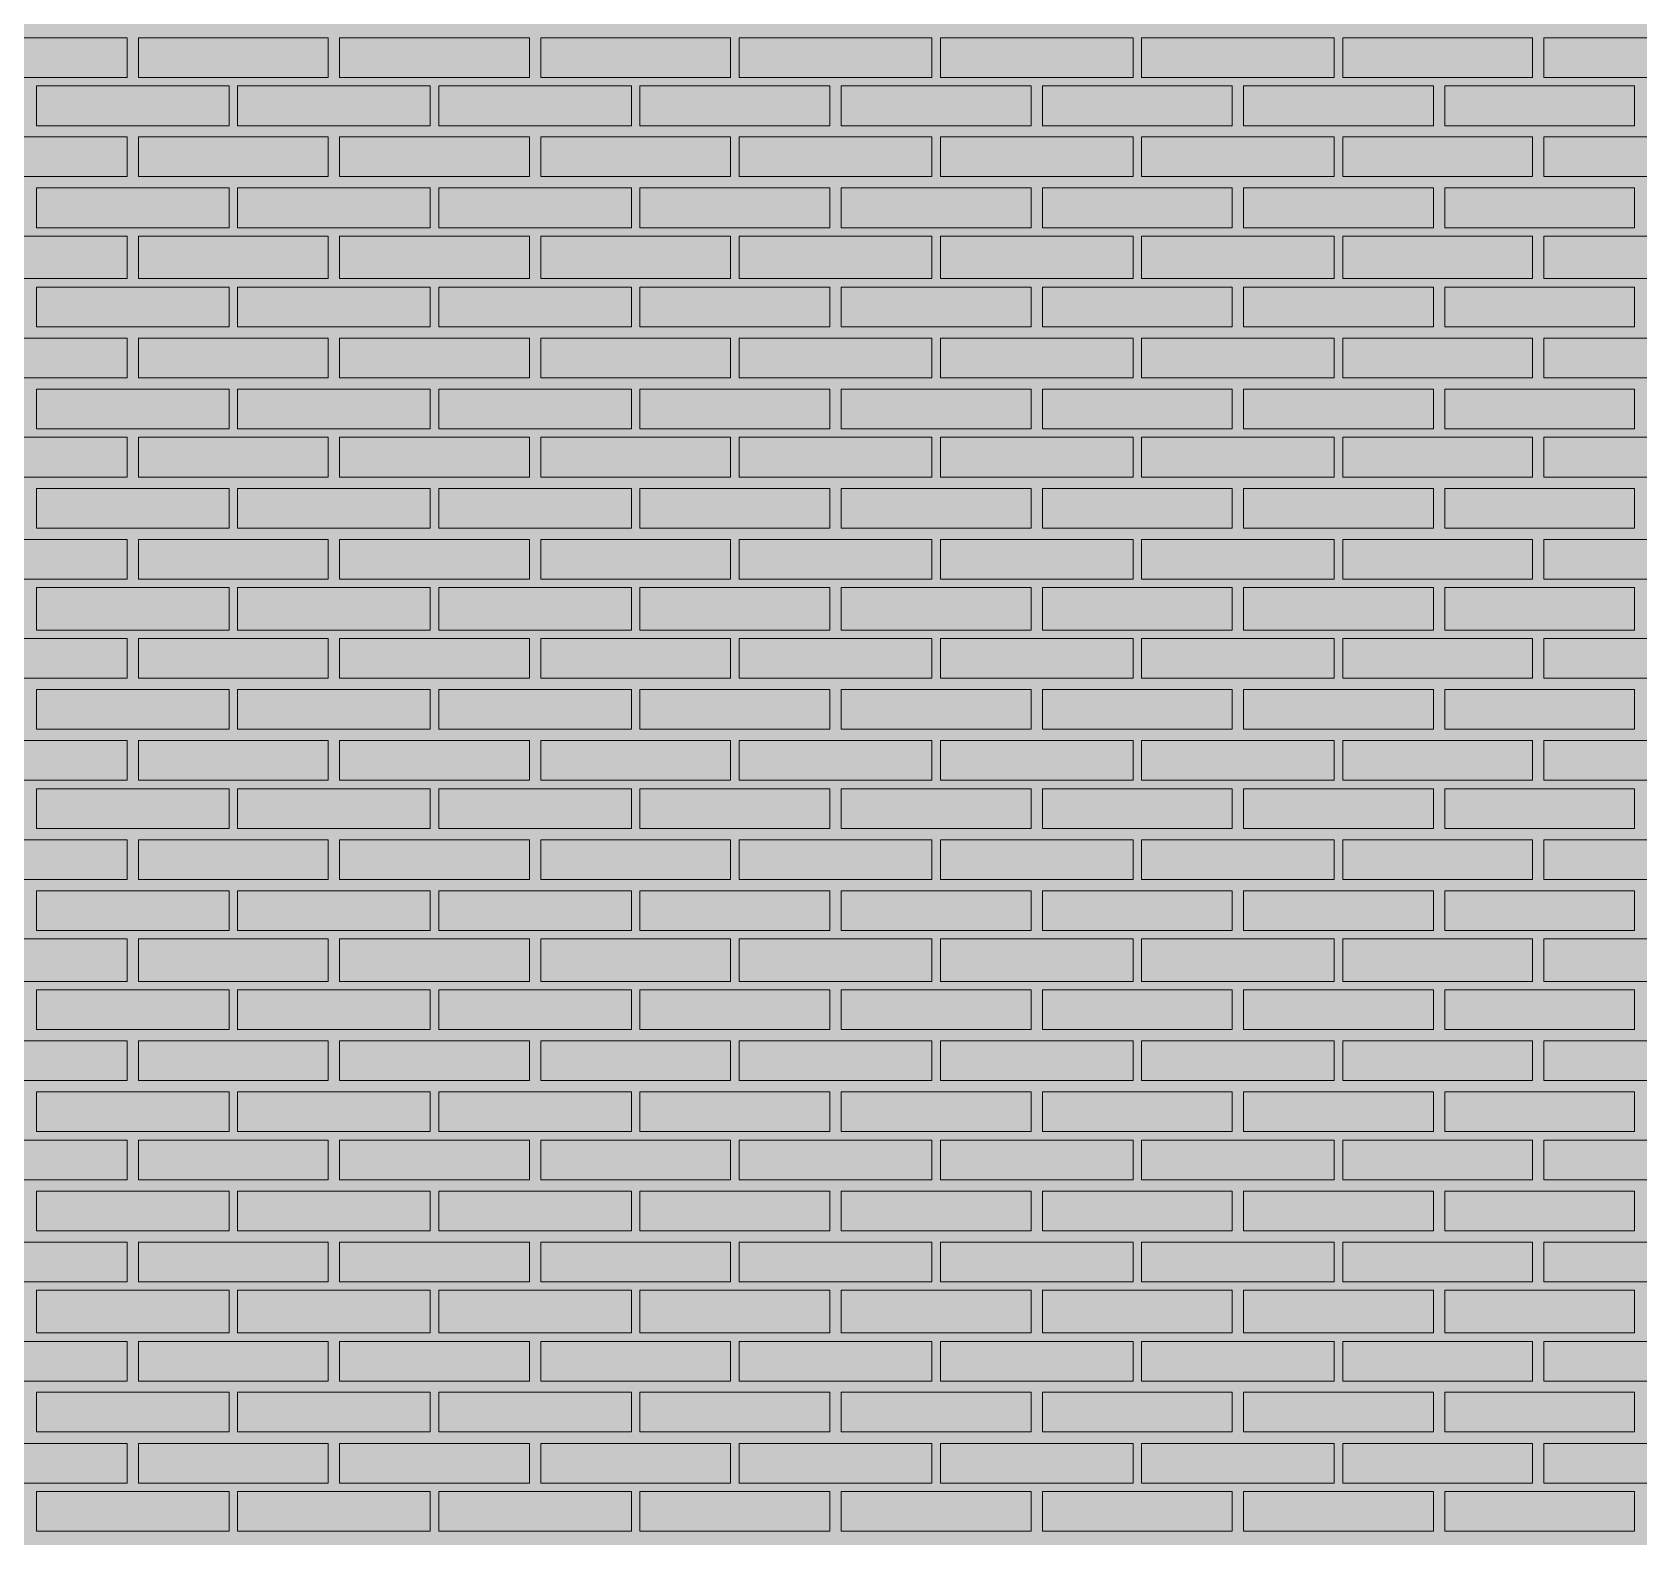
# Model space of a CAD drawing. Header units: millimetres. Extents: x -28928 to 100580, y -22867 to 36490.
# Drawn here: x 24754 to 27153, y -2513 to -267 of the extents above; entities that cross this region are included whole.
import ezdxf

# ---------------------------------------------------------------- set-up
doc = ezdxf.new("R2010")
doc.units = ezdxf.units.MM
doc.layers.add('PDF _Геометрия', color=7, linetype='Continuous', true_color=0x8f8e8d)
doc.layers.add('PDF _Сплошная заливка', color=7, linetype='Continuous', true_color=0xffffff)

msp = doc.modelspace()

# ---------------------------------------------------------------- hatches: boundary and pattern name
at = {"layer": 'PDF _Сплошная заливка', "true_color": 0xdcd6cf, "transparency": 33554559}
msp.add_hatch(color=254, dxfattribs=at).paths.add_polyline_path([(29465.3, 1544.1), (29486.4, 1544.1), (29486.4, 9028.4), (4952.2, 9028.4), (4952.2, -4713.2), (29465.3, -4713.2)])

# ---------------------------------------------------------------- linework, layer by layer
at = {"layer": 'PDF _Геометрия', "lineweight": 9}
for points in [[(24896.1, -275.1), (24896.1, -334.3), (24612.6, -334.3), (24612.6, -275.1)], [(25196.4, -275.1), (25196.4, -334.3), (24913, -334.3), (24913, -275.1)], [(25496.8, -275.1), (25496.8, -334.3), (25213.4, -334.3), (25213.4, -275.1)], [(25797.2, -275.1), (25797.2, -334.3), (25513.7, -334.3), (25513.7, -275.1)], [(26097.6, -275.1), (26097.6, -334.3), (25809.9, -334.3), (25809.9, -275.1)], [(26398, -275.1), (26398, -334.3), (26110.3, -334.3), (26110.3, -275.1)], [(26698.4, -275.1), (26698.4, -334.3), (26410.7, -334.3), (26410.7, -275.1)], [(26994.5, -275.1), (26994.5, -334.3), (26711.1, -334.3), (26711.1, -275.1)], [(27294.9, -275.1), (27294.9, -334.3), (27011.4, -334.3), (27011.4, -275.1)], [(25048.4, -406.3), (24904.5, -406.3), (24760.7, -406.3), (24760.7, -347), (24904.5, -347), (25048.4, -347)], [(25348.7, -406.3), (25204.9, -406.3), (25061.1, -406.3), (25061.1, -347), (25204.9, -347), (25348.7, -347)], [(25649.1, -406.3), (25505.3, -406.3), (25361.4, -406.3), (25361.4, -347), (25505.3, -347), (25649.1, -347)], [(25945.3, -406.3), (25805.7, -406.3), (25661.8, -406.3), (25661.8, -347), (25805.7, -347), (25945.3, -347)], [(26245.7, -406.3), (26106.1, -406.3), (25962.2, -406.3), (25962.2, -347), (26106.1, -347), (26245.7, -347)], [(26546.1, -406.3), (26402.2, -406.3), (26262.6, -406.3), (26262.6, -347), (26402.2, -347), (26546.1, -347)], [(26846.4, -406.3), (26702.6, -406.3), (26563, -406.3), (26563, -347), (26702.6, -347), (26846.4, -347)], [(27146.8, -406.3), (27003, -406.3), (26863.4, -406.3), (26863.4, -347), (27003, -347), (27146.8, -347)], [(24896.1, -423.2), (24896.1, -482.4), (24612.6, -482.4), (24612.6, -423.2)], [(25196.4, -423.2), (25196.4, -482.4), (24913, -482.4), (24913, -423.2)], [(25496.8, -423.2), (25496.8, -482.4), (25213.4, -482.4), (25213.4, -423.2)], [(25797.2, -423.2), (25797.2, -482.4), (25513.7, -482.4), (25513.7, -423.2)], [(26097.6, -423.2), (26097.6, -482.4), (25809.9, -482.4), (25809.9, -423.2)], [(26398, -423.2), (26398, -482.4), (26110.3, -482.4), (26110.3, -423.2)], [(26698.4, -423.2), (26698.4, -482.4), (26410.7, -482.4), (26410.7, -423.2)], [(26994.5, -423.2), (26994.5, -482.4), (26711.1, -482.4), (26711.1, -423.2)], [(27294.9, -423.2), (27294.9, -482.4), (27011.4, -482.4), (27011.4, -423.2)], [(25048.4, -558.6), (24904.5, -558.6), (24760.7, -558.6), (24760.7, -499.3), (24904.5, -499.3), (25048.4, -499.3)], [(25348.7, -558.6), (25204.9, -558.6), (25061.1, -558.6), (25061.1, -499.3), (25204.9, -499.3), (25348.7, -499.3)], [(25649.1, -558.6), (25505.3, -558.6), (25361.4, -558.6), (25361.4, -499.3), (25505.3, -499.3), (25649.1, -499.3)], [(25945.3, -558.6), (25805.7, -558.6), (25661.8, -558.6), (25661.8, -499.3), (25805.7, -499.3), (25945.3, -499.3)], [(26245.7, -558.6), (26106.1, -558.6), (25962.2, -558.6), (25962.2, -499.3), (26106.1, -499.3), (26245.7, -499.3)], [(26546.1, -558.6), (26402.2, -558.6), (26262.6, -558.6), (26262.6, -499.3), (26402.2, -499.3), (26546.1, -499.3)], [(26846.4, -558.6), (26702.6, -558.6), (26563, -558.6), (26563, -499.3), (26702.6, -499.3), (26846.4, -499.3)], [(27146.8, -558.6), (27003, -558.6), (26863.4, -558.6), (26863.4, -499.3), (27003, -499.3), (27146.8, -499.3)], [(24896.1, -571.3), (24896.1, -634.7), (24612.6, -634.7), (24612.6, -571.3)], [(25196.4, -571.3), (25196.4, -634.7), (24913, -634.7), (24913, -571.3)], [(25496.8, -571.3), (25496.8, -634.7), (25213.4, -634.7), (25213.4, -571.3)], [(25797.2, -571.3), (25797.2, -634.7), (25513.7, -634.7), (25513.7, -571.3)], [(26097.6, -571.3), (26097.6, -634.7), (25809.9, -634.7), (25809.9, -571.3)], [(26398, -571.3), (26398, -634.7), (26110.3, -634.7), (26110.3, -571.3)], [(26698.4, -571.3), (26698.4, -634.7), (26410.7, -634.7), (26410.7, -571.3)], [(26994.5, -571.3), (26994.5, -634.7), (26711.1, -634.7), (26711.1, -571.3)], [(27294.9, -571.3), (27294.9, -634.7), (27011.4, -634.7), (27011.4, -571.3)], [(25048.4, -706.6), (24904.5, -706.6), (24760.7, -706.6), (24760.7, -647.4), (24904.5, -647.4), (25048.4, -647.4)], [(25348.7, -706.6), (25204.9, -706.6), (25061.1, -706.6), (25061.1, -647.4), (25204.9, -647.4), (25348.7, -647.4)], [(25649.1, -706.6), (25505.3, -706.6), (25361.4, -706.6), (25361.4, -647.4), (25505.3, -647.4), (25649.1, -647.4)], [(25945.3, -706.6), (25805.7, -706.6), (25661.8, -706.6), (25661.8, -647.4), (25805.7, -647.4), (25945.3, -647.4)], [(26245.7, -706.6), (26106.1, -706.6), (25962.2, -706.6), (25962.2, -647.4), (26106.1, -647.4), (26245.7, -647.4)], [(26546.1, -706.6), (26402.2, -706.6), (26262.6, -706.6), (26262.6, -647.4), (26402.2, -647.4), (26546.1, -647.4)], [(26846.4, -706.6), (26702.6, -706.6), (26563, -706.6), (26563, -647.4), (26702.6, -647.4), (26846.4, -647.4)], [(27146.8, -706.6), (27003, -706.6), (26863.4, -706.6), (26863.4, -647.4), (27003, -647.4), (27146.8, -647.4)], [(24896.1, -723.6), (24896.1, -782.8), (24612.6, -782.8), (24612.6, -723.6)], [(25196.4, -723.6), (25196.4, -782.8), (24913, -782.8), (24913, -723.6)], [(25496.8, -723.6), (25496.8, -782.8), (25213.4, -782.8), (25213.4, -723.6)], [(25797.2, -723.6), (25797.2, -782.8), (25513.7, -782.8), (25513.7, -723.6)], [(26097.6, -723.6), (26097.6, -782.8), (25809.9, -782.8), (25809.9, -723.6)], [(26398, -723.6), (26398, -782.8), (26110.3, -782.8), (26110.3, -723.6)], [(26698.4, -723.6), (26698.4, -782.8), (26410.7, -782.8), (26410.7, -723.6)], [(26994.5, -723.6), (26994.5, -782.8), (26711.1, -782.8), (26711.1, -723.6)], [(27294.9, -723.6), (27294.9, -782.8), (27011.4, -782.8), (27011.4, -723.6)], [(25048.4, -859), (24904.5, -859), (24760.7, -859), (24760.7, -799.7), (24904.5, -799.7), (25048.4, -799.7)], [(25348.7, -859), (25204.9, -859), (25061.1, -859), (25061.1, -799.7), (25204.9, -799.7), (25348.7, -799.7)], [(25649.1, -859), (25505.3, -859), (25361.4, -859), (25361.4, -799.7), (25505.3, -799.7), (25649.1, -799.7)], [(25945.3, -859), (25805.7, -859), (25661.8, -859), (25661.8, -799.7), (25805.7, -799.7), (25945.3, -799.7)], [(26245.7, -859), (26106.1, -859), (25962.2, -859), (25962.2, -799.7), (26106.1, -799.7), (26245.7, -799.7)], [(26546.1, -859), (26402.2, -859), (26262.6, -859), (26262.6, -799.7), (26402.2, -799.7), (26546.1, -799.7)], [(26846.4, -859), (26702.6, -859), (26563, -859), (26563, -799.7), (26702.6, -799.7), (26846.4, -799.7)], [(27146.8, -859), (27003, -859), (26863.4, -859), (26863.4, -799.7), (27003, -799.7), (27146.8, -799.7)], [(24896.1, -871.6), (24896.1, -930.9), (24612.6, -930.9), (24612.6, -871.6)], [(25196.4, -871.6), (25196.4, -930.9), (24913, -930.9), (24913, -871.6)], [(25496.8, -871.6), (25496.8, -930.9), (25213.4, -930.9), (25213.4, -871.6)], [(25797.2, -871.6), (25797.2, -930.9), (25513.7, -930.9), (25513.7, -871.6)], [(26097.6, -871.6), (26097.6, -930.9), (25809.9, -930.9), (25809.9, -871.6)], [(26398, -871.6), (26398, -930.9), (26110.3, -930.9), (26110.3, -871.6)], [(26698.4, -871.6), (26698.4, -930.9), (26410.7, -930.9), (26410.7, -871.6)], [(26994.5, -871.6), (26994.5, -930.9), (26711.1, -930.9), (26711.1, -871.6)], [(27294.9, -871.6), (27294.9, -930.9), (27011.4, -930.9), (27011.4, -871.6)], [(25048.4, -1007), (24904.5, -1007), (24760.7, -1007), (24760.7, -947.8), (24904.5, -947.8), (25048.4, -947.8)], [(25348.7, -1007), (25204.9, -1007), (25061.1, -1007), (25061.1, -947.8), (25204.9, -947.8), (25348.7, -947.8)], [(25649.1, -1007), (25505.3, -1007), (25361.4, -1007), (25361.4, -947.8), (25505.3, -947.8), (25649.1, -947.8)], [(25945.3, -1007), (25805.7, -1007), (25661.8, -1007), (25661.8, -947.8), (25805.7, -947.8), (25945.3, -947.8)], [(26245.7, -1007), (26106.1, -1007), (25962.2, -1007), (25962.2, -947.8), (26106.1, -947.8), (26245.7, -947.8)], [(26546.1, -1007), (26402.2, -1007), (26262.6, -1007), (26262.6, -947.8), (26402.2, -947.8), (26546.1, -947.8)], [(26846.4, -1007), (26702.6, -1007), (26563, -1007), (26563, -947.8), (26702.6, -947.8), (26846.4, -947.8)], [(27146.8, -1007), (27003, -1007), (26863.4, -1007), (26863.4, -947.8), (27003, -947.8), (27146.8, -947.8)], [(24896.1, -1024), (24896.1, -1083.2), (24612.6, -1083.2), (24612.6, -1024)], [(25196.4, -1024), (25196.4, -1083.2), (24913, -1083.2), (24913, -1024)], [(25496.8, -1024), (25496.8, -1083.2), (25213.4, -1083.2), (25213.4, -1024)], [(25797.2, -1024), (25797.2, -1083.2), (25513.7, -1083.2), (25513.7, -1024)], [(26097.6, -1024), (26097.6, -1083.2), (25809.9, -1083.2), (25809.9, -1024)], [(26398, -1024), (26398, -1083.2), (26110.3, -1083.2), (26110.3, -1024)], [(26698.4, -1024), (26698.4, -1083.2), (26410.7, -1083.2), (26410.7, -1024)], [(26994.5, -1024), (26994.5, -1083.2), (26711.1, -1083.2), (26711.1, -1024)], [(27294.9, -1024), (27294.9, -1083.2), (27011.4, -1083.2), (27011.4, -1024)], [(25048.4, -1159.3), (24904.5, -1159.3), (24760.7, -1159.3), (24760.7, -1095.9), (24904.5, -1095.9), (25048.4, -1095.9)], [(25348.7, -1159.3), (25204.9, -1159.3), (25061.1, -1159.3), (25061.1, -1095.9), (25204.9, -1095.9), (25348.7, -1095.9)], [(25649.1, -1159.3), (25505.3, -1159.3), (25361.4, -1159.3), (25361.4, -1095.9), (25505.3, -1095.9), (25649.1, -1095.9)], [(25945.3, -1159.3), (25805.7, -1159.3), (25661.8, -1159.3), (25661.8, -1095.9), (25805.7, -1095.9), (25945.3, -1095.9)], [(26245.7, -1159.3), (26106.1, -1159.3), (25962.2, -1159.3), (25962.2, -1095.9), (26106.1, -1095.9), (26245.7, -1095.9)], [(26546.1, -1159.3), (26402.2, -1159.3), (26262.6, -1159.3), (26262.6, -1095.9), (26402.2, -1095.9), (26546.1, -1095.9)], [(26846.4, -1159.3), (26702.6, -1159.3), (26563, -1159.3), (26563, -1095.9), (26702.6, -1095.9), (26846.4, -1095.9)], [(27146.8, -1159.3), (27003, -1159.3), (26863.4, -1159.3), (26863.4, -1095.9), (27003, -1095.9), (27146.8, -1095.9)], [(24896.1, -1172), (24896.1, -1231.3), (24612.6, -1231.3), (24612.6, -1172)], [(25196.4, -1172), (25196.4, -1231.3), (24913, -1231.3), (24913, -1172)], [(25496.8, -1172), (25496.8, -1231.3), (25213.4, -1231.3), (25213.4, -1172)], [(25797.2, -1172), (25797.2, -1231.3), (25513.7, -1231.3), (25513.7, -1172)], [(26097.6, -1172), (26097.6, -1231.3), (25809.9, -1231.3), (25809.9, -1172)], [(26398, -1172), (26398, -1231.3), (26110.3, -1231.3), (26110.3, -1172)], [(26698.4, -1172), (26698.4, -1231.3), (26410.7, -1231.3), (26410.7, -1172)], [(26994.5, -1172), (26994.5, -1231.3), (26711.1, -1231.3), (26711.1, -1172)], [(27294.9, -1172), (27294.9, -1231.3), (27011.4, -1231.3), (27011.4, -1172)], [(25048.4, -1307.4), (24904.5, -1307.4), (24760.7, -1307.4), (24760.7, -1248.2), (24904.5, -1248.2), (25048.4, -1248.2)], [(25348.7, -1307.4), (25204.9, -1307.4), (25061.1, -1307.4), (25061.1, -1248.2), (25204.9, -1248.2), (25348.7, -1248.2)], [(25649.1, -1307.4), (25505.3, -1307.4), (25361.4, -1307.4), (25361.4, -1248.2), (25505.3, -1248.2), (25649.1, -1248.2)], [(25945.3, -1307.4), (25805.7, -1307.4), (25661.8, -1307.4), (25661.8, -1248.2), (25805.7, -1248.2), (25945.3, -1248.2)], [(26245.7, -1307.4), (26106.1, -1307.4), (25962.2, -1307.4), (25962.2, -1248.2), (26106.1, -1248.2), (26245.7, -1248.2)], [(26546.1, -1307.4), (26402.2, -1307.4), (26262.6, -1307.4), (26262.6, -1248.2), (26402.2, -1248.2), (26546.1, -1248.2)], [(26846.4, -1307.4), (26702.6, -1307.4), (26563, -1307.4), (26563, -1248.2), (26702.6, -1248.2), (26846.4, -1248.2)], [(27146.8, -1307.4), (27003, -1307.4), (26863.4, -1307.4), (26863.4, -1248.2), (27003, -1248.2), (27146.8, -1248.2)], [(24896.1, -1324.3), (24896.1, -1383.6), (24612.6, -1383.6), (24612.6, -1324.3)], [(25196.4, -1324.3), (25196.4, -1383.6), (24913, -1383.6), (24913, -1324.3)], [(25496.8, -1324.3), (25496.8, -1383.6), (25213.4, -1383.6), (25213.4, -1324.3)], [(25797.2, -1324.3), (25797.2, -1383.6), (25513.7, -1383.6), (25513.7, -1324.3)], [(26097.6, -1324.3), (26097.6, -1383.6), (25809.9, -1383.6), (25809.9, -1324.3)], [(26398, -1324.3), (26398, -1383.6), (26110.3, -1383.6), (26110.3, -1324.3)], [(26698.4, -1324.3), (26698.4, -1383.6), (26410.7, -1383.6), (26410.7, -1324.3)], [(26994.5, -1324.3), (26994.5, -1383.6), (26711.1, -1383.6), (26711.1, -1324.3)], [(27294.9, -1324.3), (27294.9, -1383.6), (27011.4, -1383.6), (27011.4, -1324.3)], [(25048.4, -1455.5), (24904.5, -1455.5), (24760.7, -1455.5), (24760.7, -1396.3), (24904.5, -1396.3), (25048.4, -1396.3)], [(25348.7, -1455.5), (25204.9, -1455.5), (25061.1, -1455.5), (25061.1, -1396.3), (25204.9, -1396.3), (25348.7, -1396.3)], [(25649.1, -1455.5), (25505.3, -1455.5), (25361.4, -1455.5), (25361.4, -1396.3), (25505.3, -1396.3), (25649.1, -1396.3)], [(25945.3, -1455.5), (25805.7, -1455.5), (25661.8, -1455.5), (25661.8, -1396.3), (25805.7, -1396.3), (25945.3, -1396.3)], [(26245.7, -1455.5), (26106.1, -1455.5), (25962.2, -1455.5), (25962.2, -1396.3), (26106.1, -1396.3), (26245.7, -1396.3)], [(26546.1, -1455.5), (26402.2, -1455.5), (26262.6, -1455.5), (26262.6, -1396.3), (26402.2, -1396.3), (26546.1, -1396.3)], [(26846.4, -1455.5), (26702.6, -1455.5), (26563, -1455.5), (26563, -1396.3), (26702.6, -1396.3), (26846.4, -1396.3)], [(27146.8, -1455.5), (27003, -1455.5), (26863.4, -1455.5), (26863.4, -1396.3), (27003, -1396.3), (27146.8, -1396.3)], [(24896.1, -1472.4), (24896.1, -1531.6), (24612.6, -1531.6), (24612.6, -1472.4)], [(25196.4, -1472.4), (25196.4, -1531.6), (24913, -1531.6), (24913, -1472.4)], [(25496.8, -1472.4), (25496.8, -1531.6), (25213.4, -1531.6), (25213.4, -1472.4)], [(25797.2, -1472.4), (25797.2, -1531.6), (25513.7, -1531.6), (25513.7, -1472.4)], [(26097.6, -1472.4), (26097.6, -1531.6), (25809.9, -1531.6), (25809.9, -1472.4)], [(26398, -1472.4), (26398, -1531.6), (26110.3, -1531.6), (26110.3, -1472.4)], [(26698.4, -1472.4), (26698.4, -1531.6), (26410.7, -1531.6), (26410.7, -1472.4)], [(26994.5, -1472.4), (26994.5, -1531.6), (26711.1, -1531.6), (26711.1, -1472.4)], [(27294.9, -1472.4), (27294.9, -1531.6), (27011.4, -1531.6), (27011.4, -1472.4)], [(25048.4, -1607.8), (24904.5, -1607.8), (24760.7, -1607.8), (24760.7, -1548.6), (24904.5, -1548.6), (25048.4, -1548.6)], [(25348.7, -1607.8), (25204.9, -1607.8), (25061.1, -1607.8), (25061.1, -1548.6), (25204.9, -1548.6), (25348.7, -1548.6)], [(25649.1, -1607.8), (25505.3, -1607.8), (25361.4, -1607.8), (25361.4, -1548.6), (25505.3, -1548.6), (25649.1, -1548.6)], [(25945.3, -1607.8), (25805.7, -1607.8), (25661.8, -1607.8), (25661.8, -1548.6), (25805.7, -1548.6), (25945.3, -1548.6)], [(26245.7, -1607.8), (26106.1, -1607.8), (25962.2, -1607.8), (25962.2, -1548.6), (26106.1, -1548.6), (26245.7, -1548.6)], [(26546.1, -1607.8), (26402.2, -1607.8), (26262.6, -1607.8), (26262.6, -1548.6), (26402.2, -1548.6), (26546.1, -1548.6)], [(26846.4, -1607.8), (26702.6, -1607.8), (26563, -1607.8), (26563, -1548.6), (26702.6, -1548.6), (26846.4, -1548.6)], [(27146.8, -1607.8), (27003, -1607.8), (26863.4, -1607.8), (26863.4, -1548.6), (27003, -1548.6), (27146.8, -1548.6)], [(24896.1, -1620.5), (24896.1, -1684), (24612.6, -1684), (24612.6, -1620.5)], [(25196.4, -1620.5), (25196.4, -1684), (24913, -1684), (24913, -1620.5)], [(25496.8, -1620.5), (25496.8, -1684), (25213.4, -1684), (25213.4, -1620.5)], [(25797.2, -1620.5), (25797.2, -1684), (25513.7, -1684), (25513.7, -1620.5)], [(26097.6, -1620.5), (26097.6, -1684), (25809.9, -1684), (25809.9, -1620.5)], [(26398, -1620.5), (26398, -1684), (26110.3, -1684), (26110.3, -1620.5)], [(26698.4, -1620.5), (26698.4, -1684), (26410.7, -1684), (26410.7, -1620.5)], [(26994.5, -1620.5), (26994.5, -1684), (26711.1, -1684), (26711.1, -1620.5)], [(27294.9, -1620.5), (27294.9, -1684), (27011.4, -1684), (27011.4, -1620.5)], [(25048.4, -1755.9), (24904.5, -1755.9), (24760.7, -1755.9), (24760.7, -1696.6), (24904.5, -1696.6), (25048.4, -1696.6)], [(25348.7, -1755.9), (25204.9, -1755.9), (25061.1, -1755.9), (25061.1, -1696.6), (25204.9, -1696.6), (25348.7, -1696.6)], [(25649.1, -1755.9), (25505.3, -1755.9), (25361.4, -1755.9), (25361.4, -1696.6), (25505.3, -1696.6), (25649.1, -1696.6)], [(25945.3, -1755.9), (25805.7, -1755.9), (25661.8, -1755.9), (25661.8, -1696.6), (25805.7, -1696.6), (25945.3, -1696.6)], [(26245.7, -1755.9), (26106.1, -1755.9), (25962.2, -1755.9), (25962.2, -1696.6), (26106.1, -1696.6), (26245.7, -1696.6)], [(26546.1, -1755.9), (26402.2, -1755.9), (26262.6, -1755.9), (26262.6, -1696.6), (26402.2, -1696.6), (26546.1, -1696.6)], [(26846.4, -1755.9), (26702.6, -1755.9), (26563, -1755.9), (26563, -1696.6), (26702.6, -1696.6), (26846.4, -1696.6)], [(27146.8, -1755.9), (27003, -1755.9), (26863.4, -1755.9), (26863.4, -1696.6), (27003, -1696.6), (27146.8, -1696.6)], [(24896.1, -1772.8), (24896.1, -1832), (24612.6, -1832), (24612.6, -1772.8)], [(25196.4, -1772.8), (25196.4, -1832), (24913, -1832), (24913, -1772.8)], [(25496.8, -1772.8), (25496.8, -1832), (25213.4, -1832), (25213.4, -1772.8)], [(25797.2, -1772.8), (25797.2, -1832), (25513.7, -1832), (25513.7, -1772.8)], [(26097.6, -1772.8), (26097.6, -1832), (25809.9, -1832), (25809.9, -1772.8)], [(26398, -1772.8), (26398, -1832), (26110.3, -1832), (26110.3, -1772.8)], [(26698.4, -1772.8), (26698.4, -1832), (26410.7, -1832), (26410.7, -1772.8)], [(26994.5, -1772.8), (26994.5, -1832), (26711.1, -1832), (26711.1, -1772.8)], [(27294.9, -1772.8), (27294.9, -1832), (27011.4, -1832), (27011.4, -1772.8)], [(25048.4, -1908.2), (24904.5, -1908.2), (24760.7, -1908.2), (24760.7, -1849), (24904.5, -1849), (25048.4, -1849)], [(25348.7, -1908.2), (25204.9, -1908.2), (25061.1, -1908.2), (25061.1, -1849), (25204.9, -1849), (25348.7, -1849)], [(25649.1, -1908.2), (25505.3, -1908.2), (25361.4, -1908.2), (25361.4, -1849), (25505.3, -1849), (25649.1, -1849)], [(25945.3, -1908.2), (25805.7, -1908.2), (25661.8, -1908.2), (25661.8, -1849), (25805.7, -1849), (25945.3, -1849)], [(26245.7, -1908.2), (26106.1, -1908.2), (25962.2, -1908.2), (25962.2, -1849), (26106.1, -1849), (26245.7, -1849)], [(26546.1, -1908.2), (26402.2, -1908.2), (26262.6, -1908.2), (26262.6, -1849), (26402.2, -1849), (26546.1, -1849)], [(26846.4, -1908.2), (26702.6, -1908.2), (26563, -1908.2), (26563, -1849), (26702.6, -1849), (26846.4, -1849)], [(27146.8, -1908.2), (27003, -1908.2), (26863.4, -1908.2), (26863.4, -1849), (27003, -1849), (27146.8, -1849)], [(24896.1, -1920.9), (24896.1, -1980.1), (24612.6, -1980.1), (24612.6, -1920.9)], [(25196.4, -1920.9), (25196.4, -1980.1), (24913, -1980.1), (24913, -1920.9)], [(25496.8, -1920.9), (25496.8, -1980.1), (25213.4, -1980.1), (25213.4, -1920.9)], [(25797.2, -1920.9), (25797.2, -1980.1), (25513.7, -1980.1), (25513.7, -1920.9)], [(26097.6, -1920.9), (26097.6, -1980.1), (25809.9, -1980.1), (25809.9, -1920.9)], [(26398, -1920.9), (26398, -1980.1), (26110.3, -1980.1), (26110.3, -1920.9)], [(26698.4, -1920.9), (26698.4, -1980.1), (26410.7, -1980.1), (26410.7, -1920.9)], [(26994.5, -1920.9), (26994.5, -1980.1), (26711.1, -1980.1), (26711.1, -1920.9)], [(27294.9, -1920.9), (27294.9, -1980.1), (27011.4, -1980.1), (27011.4, -1920.9)], [(25048.4, -2056.3), (24904.5, -2056.3), (24760.7, -2056.3), (24760.7, -1997), (24904.5, -1997), (25048.4, -1997)], [(25348.7, -2056.3), (25204.9, -2056.3), (25061.1, -2056.3), (25061.1, -1997), (25204.9, -1997), (25348.7, -1997)], [(25649.1, -2056.3), (25505.3, -2056.3), (25361.4, -2056.3), (25361.4, -1997), (25505.3, -1997), (25649.1, -1997)], [(25945.3, -2056.3), (25805.7, -2056.3), (25661.8, -2056.3), (25661.8, -1997), (25805.7, -1997), (25945.3, -1997)], [(26245.7, -2056.3), (26106.1, -2056.3), (25962.2, -2056.3), (25962.2, -1997), (26106.1, -1997), (26245.7, -1997)], [(26546.1, -2056.3), (26402.2, -2056.3), (26262.6, -2056.3), (26262.6, -1997), (26402.2, -1997), (26546.1, -1997)], [(26846.4, -2056.3), (26702.6, -2056.3), (26563, -2056.3), (26563, -1997), (26702.6, -1997), (26846.4, -1997)], [(27146.8, -2056.3), (27003, -2056.3), (26863.4, -2056.3), (26863.4, -1997), (27003, -1997), (27146.8, -1997)], [(24896.1, -2073.2), (24896.1, -2132.4), (24612.6, -2132.4), (24612.6, -2073.2)], [(25196.4, -2073.2), (25196.4, -2132.4), (24913, -2132.4), (24913, -2073.2)], [(25496.8, -2073.2), (25496.8, -2132.4), (25213.4, -2132.4), (25213.4, -2073.2)], [(25797.2, -2073.2), (25797.2, -2132.4), (25513.7, -2132.4), (25513.7, -2073.2)], [(26097.6, -2073.2), (26097.6, -2132.4), (25809.9, -2132.4), (25809.9, -2073.2)], [(26398, -2073.2), (26398, -2132.4), (26110.3, -2132.4), (26110.3, -2073.2)], [(26698.4, -2073.2), (26698.4, -2132.4), (26410.7, -2132.4), (26410.7, -2073.2)], [(26994.5, -2073.2), (26994.5, -2132.4), (26711.1, -2132.4), (26711.1, -2073.2)], [(27294.9, -2073.2), (27294.9, -2132.4), (27011.4, -2132.4), (27011.4, -2073.2)], [(25048.4, -2208.6), (24904.5, -2208.6), (24760.7, -2208.6), (24760.7, -2145.1), (24904.5, -2145.1), (25048.4, -2145.1)], [(25348.7, -2208.6), (25204.9, -2208.6), (25061.1, -2208.6), (25061.1, -2145.1), (25204.9, -2145.1), (25348.7, -2145.1)], [(25649.1, -2208.6), (25505.3, -2208.6), (25361.4, -2208.6), (25361.4, -2145.1), (25505.3, -2145.1), (25649.1, -2145.1)], [(25945.3, -2208.6), (25805.7, -2208.6), (25661.8, -2208.6), (25661.8, -2145.1), (25805.7, -2145.1), (25945.3, -2145.1)], [(26245.7, -2208.6), (26106.1, -2208.6), (25962.2, -2208.6), (25962.2, -2145.1), (26106.1, -2145.1), (26245.7, -2145.1)], [(26546.1, -2208.6), (26402.2, -2208.6), (26262.6, -2208.6), (26262.6, -2145.1), (26402.2, -2145.1), (26546.1, -2145.1)], [(26846.4, -2208.6), (26702.6, -2208.6), (26563, -2208.6), (26563, -2145.1), (26702.6, -2145.1), (26846.4, -2145.1)], [(27146.8, -2208.6), (27003, -2208.6), (26863.4, -2208.6), (26863.4, -2145.1), (27003, -2145.1), (27146.8, -2145.1)], [(24896.1, -2221.3), (24896.1, -2280.5), (24612.6, -2280.5), (24612.6, -2221.3)], [(25196.4, -2221.3), (25196.4, -2280.5), (24913, -2280.5), (24913, -2221.3)], [(25496.8, -2221.3), (25496.8, -2280.5), (25213.4, -2280.5), (25213.4, -2221.3)], [(25797.2, -2221.3), (25797.2, -2280.5), (25513.7, -2280.5), (25513.7, -2221.3)], [(26097.6, -2221.3), (26097.6, -2280.5), (25809.9, -2280.5), (25809.9, -2221.3)], [(26398, -2221.3), (26398, -2280.5), (26110.3, -2280.5), (26110.3, -2221.3)], [(26698.4, -2221.3), (26698.4, -2280.5), (26410.7, -2280.5), (26410.7, -2221.3)], [(26994.5, -2221.3), (26994.5, -2280.5), (26711.1, -2280.5), (26711.1, -2221.3)], [(27294.9, -2221.3), (27294.9, -2280.5), (27011.4, -2280.5), (27011.4, -2221.3)], [(25048.4, -2356.6), (24904.5, -2356.6), (24760.7, -2356.6), (24760.7, -2297.4), (24904.5, -2297.4), (25048.4, -2297.4)], [(25348.7, -2356.6), (25204.9, -2356.6), (25061.1, -2356.6), (25061.1, -2297.4), (25204.9, -2297.4), (25348.7, -2297.4)], [(25649.1, -2356.6), (25505.3, -2356.6), (25361.4, -2356.6), (25361.4, -2297.4), (25505.3, -2297.4), (25649.1, -2297.4)], [(25945.3, -2356.6), (25805.7, -2356.6), (25661.8, -2356.6), (25661.8, -2297.4), (25805.7, -2297.4), (25945.3, -2297.4)], [(26245.7, -2356.6), (26106.1, -2356.6), (25962.2, -2356.6), (25962.2, -2297.4), (26106.1, -2297.4), (26245.7, -2297.4)], [(26546.1, -2356.6), (26402.2, -2356.6), (26262.6, -2356.6), (26262.6, -2297.4), (26402.2, -2297.4), (26546.1, -2297.4)], [(26846.4, -2356.6), (26702.6, -2356.6), (26563, -2356.6), (26563, -2297.4), (26702.6, -2297.4), (26846.4, -2297.4)], [(27146.8, -2356.6), (27003, -2356.6), (26863.4, -2356.6), (26863.4, -2297.4), (27003, -2297.4), (27146.8, -2297.4)], [(24896.1, -2373.6), (24896.1, -2432.8), (24612.6, -2432.8), (24612.6, -2373.6)], [(25196.4, -2373.6), (25196.4, -2432.8), (24913, -2432.8), (24913, -2373.6)], [(25496.8, -2373.6), (25496.8, -2432.8), (25213.4, -2432.8), (25213.4, -2373.6)], [(25797.2, -2373.6), (25797.2, -2432.8), (25513.7, -2432.8), (25513.7, -2373.6)], [(26097.6, -2373.6), (26097.6, -2432.8), (25809.9, -2432.8), (25809.9, -2373.6)], [(26398, -2373.6), (26398, -2432.8), (26110.3, -2432.8), (26110.3, -2373.6)], [(26698.4, -2373.6), (26698.4, -2432.8), (26410.7, -2432.8), (26410.7, -2373.6)], [(26994.5, -2373.6), (26994.5, -2432.8), (26711.1, -2432.8), (26711.1, -2373.6)], [(27294.9, -2373.6), (27294.9, -2432.8), (27011.4, -2432.8), (27011.4, -2373.6)], [(25048.4, -2504.7), (24904.5, -2504.7), (24760.7, -2504.7), (24760.7, -2445.5), (24904.5, -2445.5), (25048.4, -2445.5)], [(25348.7, -2504.7), (25204.9, -2504.7), (25061.1, -2504.7), (25061.1, -2445.5), (25204.9, -2445.5), (25348.7, -2445.5)], [(25649.1, -2504.7), (25505.3, -2504.7), (25361.4, -2504.7), (25361.4, -2445.5), (25505.3, -2445.5), (25649.1, -2445.5)], [(25945.3, -2504.7), (25805.7, -2504.7), (25661.8, -2504.7), (25661.8, -2445.5), (25805.7, -2445.5), (25945.3, -2445.5)], [(26245.7, -2504.7), (26106.1, -2504.7), (25962.2, -2504.7), (25962.2, -2445.5), (26106.1, -2445.5), (26245.7, -2445.5)], [(26546.1, -2504.7), (26402.2, -2504.7), (26262.6, -2504.7), (26262.6, -2445.5), (26402.2, -2445.5), (26546.1, -2445.5)], [(26846.4, -2504.7), (26702.6, -2504.7), (26563, -2504.7), (26563, -2445.5), (26702.6, -2445.5), (26846.4, -2445.5)], [(27146.8, -2504.7), (27003, -2504.7), (26863.4, -2504.7), (26863.4, -2445.5), (27003, -2445.5), (27146.8, -2445.5)]]:
    msp.add_lwpolyline(points, close=True, dxfattribs=at)

doc.saveas('drawing.dxf')
